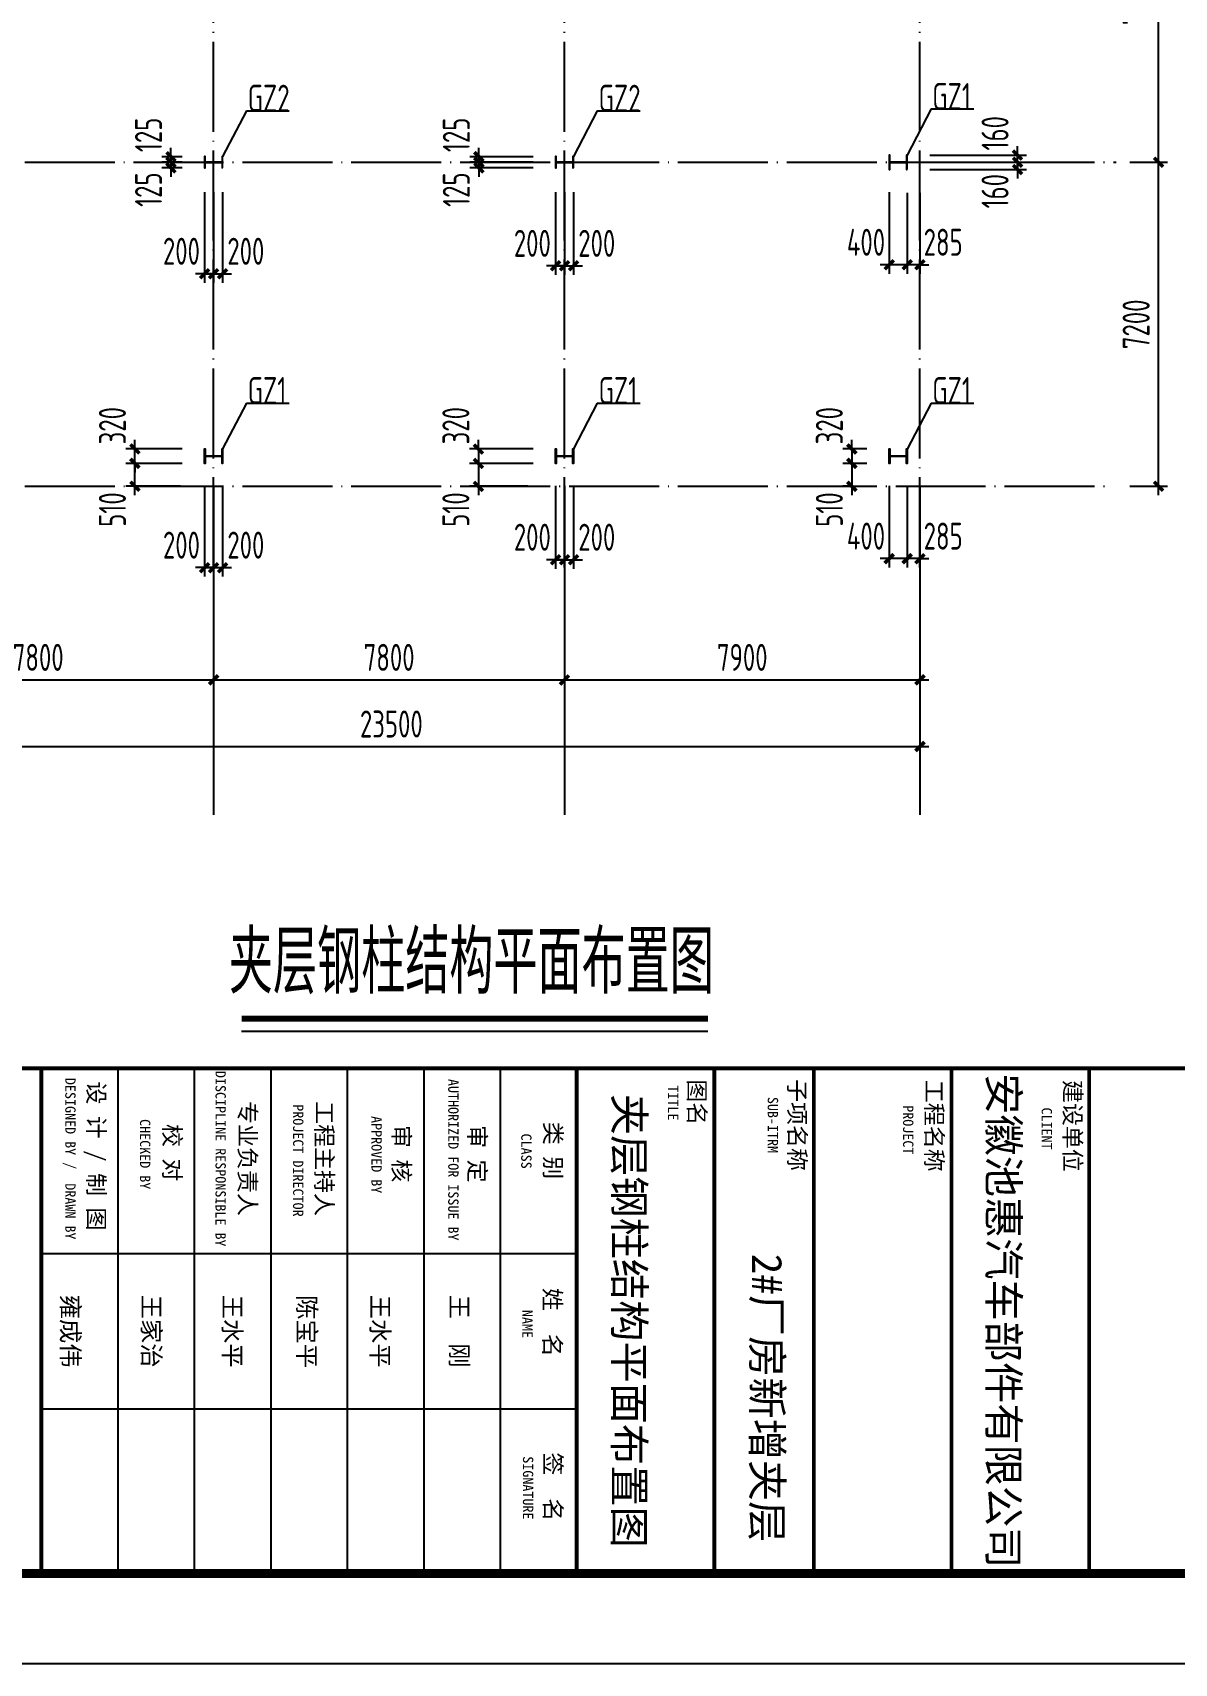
# Model space of a CAD drawing. Extents: x -32169 to 443031, y -120117 to 204739.
# Drawn here: x 153581 to 178960, y -120117 to -83881 of the extents above; entities that cross this region are included whole.
import ezdxf
from ezdxf.enums import TextEntityAlignment as Align

# ---------------------------------------------------------------- set-up
doc = ezdxf.new("R2010")
doc.units = 0
doc.header["$LTSCALE"] = 1000
doc.linetypes.add('CONTINOUS', pattern=[0])
doc.linetypes.add('DOTE', pattern=[2.42, 2, -0.2, 0.02, -0.2])
doc.layers.get('0').update_dxf_attribs({"linetype": 'CONTINUOUS'})
doc.layers.get('Defpoints').update_dxf_attribs({"linetype": 'CONTINUOUS'})
for name, color, linetype in [('46', 7, 'CONTINUOUS'), ('AXIS', 3, 'CONTINUOUS'), ('DIM', 3, 'CONTINUOUS'), ('DIM_SYMB', 3, 'CONTINOUS'), ('DOTE', 1, 'CONTINUOUS'), ('PUB_TEXT', 7, 'CONTINUOUS'), ('PUB_TITLE', 3, 'CONTINUOUS'), ('钢柱', 2, 'CONTINUOUS')]:
    doc.layers.add(name, color=color, linetype=linetype)
doc.styles.add('TQ', font='')
doc.styles.add('TSSD_Dimension', font='Tssdeng.shx', dxfattribs={"width": 0.7, "bigfont": 'hztxt.shx'})
doc.styles.add('TSSD_Label', font='tssdeng.shx', dxfattribs={"width": 0.7, "bigfont": 'hztxt.shx'})
doc.styles.add('TSSD_Rein', font='Tssdeng.shx', dxfattribs={"width": 0.7, "bigfont": 'hztxt.shx'})
doc.styles.get('TQ').set_extended_font_data('SimSun')
doc.dimstyles.new('TSSD_200_200', dxfattribs={"dimtxt": 600, "dimasz": 200, "dimexe": 200, "dimexo": 500, "dimgap": 200, "dimtad": 1, "dimdec": 0, "dimzin": 0, "dimdsep": 46, "dimtxsty": 'TSSD_Dimension', "dimblk": 'ARCHTICK', "dimblk1": 'ARCHTICK', "dimblk2": 'ARCHTICK', "dimcen": 0, "dimdle": 200, "dimclrt": 7, "dimadec": 0, "dimazin": 0, "dimtfac": 1, "dimtdec": 0, "dimtix": 1, "dimtmove": 2, "dimatfit": 3, "dimfxl": 1, "dimtolj": 1, "dimtzin": 0, "dimarcsym": 0})

# ---------------------------------------------------------------- blocks, each defined once
blk = doc.blocks.new('_ArchTick')
at = {"color": 0, "linetype": 'ByBlock', "const_width": 0.4}
blk.add_lwpolyline([(-0.5, -0.5), (0.5, 0.5)], dxfattribs=at)
blk = doc.blocks.new('*D493')
at = {"layer": 'Defpoints', "color": 0}
for p in [(149805, -95763), (157605, -95763), (157605, -98264)]:
    blk.add_point(p, dxfattribs=at)
at = {"layer": 'DIM', "color": 0, "lineweight": -2}
for p, q in [((149805, -96263), (149805, -98464)), ((157605, -96263), (157605, -98464)), ((149605, -98264), (157805, -98264))]:
    blk.add_line(p, q, dxfattribs=at)
at = {"layer": 'DIM', "color": 0, "lineweight": -2, "xscale": 200, "yscale": 200, "zscale": 200, "rotation": 180}
blk.add_blockref('_ArchTick', (149805, -98264), dxfattribs=at)
at = {"layer": 'DIM', "color": 0, "lineweight": -2, "xscale": 200, "yscale": 200, "zscale": 200}
blk.add_blockref('_ArchTick', (157605, -98264), dxfattribs=at)
at = {"layer": 'DIM', "color": 7, "insert": (153705, -97764), "char_height": 600, "attachment_point": 5, "style": 'TSSD_Dimension'}
blk.add_mtext('\\A1;7800', dxfattribs=at)
blk = doc.blocks.new('*D494')
at = {"layer": 'Defpoints', "color": 0}
for p in [(157605, -95763), (165405, -95763), (165405, -98264)]:
    blk.add_point(p, dxfattribs=at)
at = {"layer": 'DIM', "color": 0, "lineweight": -2}
for p, q in [((157605, -96263), (157605, -98464)), ((165405, -96263), (165405, -98464)), ((157405, -98264), (165605, -98264))]:
    blk.add_line(p, q, dxfattribs=at)
at = {"layer": 'DIM', "color": 0, "lineweight": -2, "xscale": 200, "yscale": 200, "zscale": 200, "rotation": 180}
blk.add_blockref('_ArchTick', (157605, -98264), dxfattribs=at)
at = {"layer": 'DIM', "color": 0, "lineweight": -2, "xscale": 200, "yscale": 200, "zscale": 200}
blk.add_blockref('_ArchTick', (165405, -98264), dxfattribs=at)
at = {"layer": 'DIM', "color": 7, "insert": (161505, -97764), "char_height": 600, "attachment_point": 5, "style": 'TSSD_Dimension'}
blk.add_mtext('\\A1;7800', dxfattribs=at)
blk = doc.blocks.new('*D495')
at = {"layer": 'Defpoints', "color": 0}
for p in [(165405, -95763), (173305, -95763), (173305, -98264)]:
    blk.add_point(p, dxfattribs=at)
at = {"layer": 'DIM', "color": 0, "lineweight": -2}
for p, q in [((165405, -96263), (165405, -98464)), ((173305, -96263), (173305, -98464)), ((165205, -98264), (173505, -98264))]:
    blk.add_line(p, q, dxfattribs=at)
at = {"layer": 'DIM', "color": 0, "lineweight": -2, "xscale": 200, "yscale": 200, "zscale": 200, "rotation": 180}
blk.add_blockref('_ArchTick', (165405, -98264), dxfattribs=at)
at = {"layer": 'DIM', "color": 0, "lineweight": -2, "xscale": 200, "yscale": 200, "zscale": 200}
blk.add_blockref('_ArchTick', (173305, -98264), dxfattribs=at)
at = {"layer": 'DIM', "color": 7, "insert": (169355, -97764), "char_height": 600, "attachment_point": 5, "style": 'TSSD_Dimension'}
blk.add_mtext('\\A1;7900', dxfattribs=at)
blk = doc.blocks.new('*D513')
at = {"layer": 'Defpoints', "color": 0}
for p in [(177469, -86763), (178610, -86763), (177469, -93963)]:
    blk.add_point(p, dxfattribs=at)
at = {"layer": 'DIM', "color": 0, "lineweight": -2}
for p, q in [((178610, -94163), (178610, -86563)), ((177969, -86763), (178810, -86763)), ((177969, -93963), (178810, -93963))]:
    blk.add_line(p, q, dxfattribs=at)
at = {"layer": 'DIM', "color": 0, "lineweight": -2, "xscale": 200, "yscale": 200, "zscale": 200}
for p, rotation in [((178610, -86763), 90), ((178610, -93963), 270)]:
    blk.add_blockref('_ArchTick', p, dxfattribs=dict(at, rotation=rotation))
at = {"layer": 'DIM', "color": 7, "insert": (178110, -90363), "char_height": 600, "attachment_point": 5, "rotation": 90, "style": 'TSSD_Dimension'}
blk.add_mtext('\\A1;7200', dxfattribs=at)
blk = doc.blocks.new('*D514')
at = {"layer": 'Defpoints', "color": 0}
for p in [(177469, -79563), (178610, -79563), (177469, -86763)]:
    blk.add_point(p, dxfattribs=at)
at = {"layer": 'DIM', "color": 0, "lineweight": -2}
for p, q in [((177969, -79563), (178810, -79563)), ((178610, -86963), (178610, -79363)), ((177969, -86763), (178810, -86763))]:
    blk.add_line(p, q, dxfattribs=at)
at = {"layer": 'DIM', "color": 0, "lineweight": -2, "xscale": 200, "yscale": 200, "zscale": 200}
for p, rotation in [((178610, -79563), 90), ((178610, -86763), 270)]:
    blk.add_blockref('_ArchTick', p, dxfattribs=dict(at, rotation=rotation))
at = {"layer": 'DIM', "color": 7, "insert": (178110, -83163), "char_height": 600, "attachment_point": 5, "rotation": 90, "style": 'TSSD_Dimension'}
blk.add_mtext('\\A1;7200', dxfattribs=at)
blk = doc.blocks.new('*D492')
at = {"layer": 'Defpoints', "color": 0}
for p in [(149805, -96872), (173305, -96872), (173305, -99744)]:
    blk.add_point(p, dxfattribs=at)
at = {"layer": 'DIM', "color": 0, "lineweight": -2}
for p, q in [((149805, -97372), (149805, -99944)), ((173305, -97372), (173305, -99944)), ((149605, -99744), (173505, -99744))]:
    blk.add_line(p, q, dxfattribs=at)
at = {"layer": 'DIM', "color": 0, "lineweight": -2, "xscale": 200, "yscale": 200, "zscale": 200, "rotation": 180}
blk.add_blockref('_ArchTick', (149805, -99744), dxfattribs=at)
at = {"layer": 'DIM', "color": 0, "lineweight": -2, "xscale": 200, "yscale": 200, "zscale": 200}
blk.add_blockref('_ArchTick', (173305, -99744), dxfattribs=at)
at = {"layer": 'DIM', "color": 7, "insert": (161555, -99244), "char_height": 600, "attachment_point": 5, "style": 'TSSD_Dimension'}
blk.add_mtext('\\A1;23500', dxfattribs=at)
blk = doc.blocks.new('*D581')
at = {"layer": 'Defpoints', "color": 0}
for p in [(155855, -93453), (157405, -93453), (157366, -93963)]:
    blk.add_point(p, dxfattribs=at)
at = {"layer": 'DIM', "color": 0, "lineweight": -2}
for p, q in [((156905, -93453), (155655, -93453)), ((155855, -94163), (155855, -93253)), ((156866, -93963), (155655, -93963))]:
    blk.add_line(p, q, dxfattribs=at)
at = {"layer": 'DIM', "color": 0, "lineweight": -2, "xscale": 200, "yscale": 200, "zscale": 200}
for p, rotation in [((155855, -93453), 90), ((155855, -93963), 270)]:
    blk.add_blockref('_ArchTick', p, dxfattribs=dict(at, rotation=rotation))
at = {"layer": 'DIM', "color": 7, "insert": (155355, -94479), "char_height": 600, "attachment_point": 5, "rotation": 90, "style": 'TSSD_Dimension'}
blk.add_mtext('\\A1;510', dxfattribs=at)
blk = doc.blocks.new('*D582')
at = {"layer": 'Defpoints', "color": 0}
for p in [(155855, -93133), (157405, -93133), (157405, -93453)]:
    blk.add_point(p, dxfattribs=at)
at = {"layer": 'DIM', "color": 0, "lineweight": -2}
for p, q in [((155855, -93133), (155855, -92933)), ((156905, -93133), (155655, -93133)), ((156905, -93453), (155655, -93453)), ((155855, -93453), (155855, -93133)), ((155855, -93453), (155855, -93653))]:
    blk.add_line(p, q, dxfattribs=at)
at = {"layer": 'DIM', "color": 0, "lineweight": -2, "xscale": 200, "yscale": 200, "zscale": 200}
for p, rotation in [((155855, -93133), 270), ((155855, -93453), 90)]:
    blk.add_blockref('_ArchTick', p, dxfattribs=dict(at, rotation=rotation))
at = {"layer": 'DIM', "color": 7, "insert": (155355, -92616), "char_height": 600, "attachment_point": 5, "rotation": 90, "style": 'TSSD_Dimension'}
blk.add_mtext('\\A1;320', dxfattribs=at)
blk = doc.blocks.new('*D583')
at = {"layer": 'Defpoints', "color": 0}
for p in [(157405, -93453), (157605, -93453), (157605, -95770)]:
    blk.add_point(p, dxfattribs=at)
at = {"layer": 'DIM', "color": 0, "lineweight": -2}
for p, q in [((157405, -93953), (157405, -95970)), ((157605, -93953), (157605, -95970)), ((157405, -95770), (157205, -95770)), ((157405, -95770), (157605, -95770)), ((157605, -95770), (157805, -95770))]:
    blk.add_line(p, q, dxfattribs=at)
at = {"layer": 'DIM', "color": 0, "lineweight": -2, "xscale": 200, "yscale": 200, "zscale": 200}
blk.add_blockref('_ArchTick', (157405, -95770), dxfattribs=at)
at = {"layer": 'DIM', "color": 0, "lineweight": -2, "xscale": 200, "yscale": 200, "zscale": 200, "rotation": 180}
blk.add_blockref('_ArchTick', (157605, -95770), dxfattribs=at)
at = {"layer": 'DIM', "color": 7, "insert": (156889, -95270), "char_height": 600, "attachment_point": 5, "style": 'TSSD_Dimension'}
blk.add_mtext('\\A1;200', dxfattribs=at)
blk = doc.blocks.new('*D584')
at = {"layer": 'Defpoints', "color": 0}
for p in [(157605, -93453), (157805, -93453), (157805, -95770)]:
    blk.add_point(p, dxfattribs=at)
at = {"layer": 'DIM', "color": 0, "lineweight": -2}
for p, q in [((157605, -93953), (157605, -95970)), ((157805, -93953), (157805, -95970)), ((157605, -95770), (157405, -95770)), ((157605, -95770), (157805, -95770)), ((157805, -95770), (158005, -95770))]:
    blk.add_line(p, q, dxfattribs=at)
at = {"layer": 'DIM', "color": 0, "lineweight": -2, "xscale": 200, "yscale": 200, "zscale": 200}
blk.add_blockref('_ArchTick', (157605, -95770), dxfattribs=at)
at = {"layer": 'DIM', "color": 0, "lineweight": -2, "xscale": 200, "yscale": 200, "zscale": 200, "rotation": 180}
blk.add_blockref('_ArchTick', (157805, -95770), dxfattribs=at)
at = {"layer": 'DIM', "color": 7, "insert": (158321, -95270), "char_height": 600, "attachment_point": 5, "style": 'TSSD_Dimension'}
blk.add_mtext('\\A1;200', dxfattribs=at)
blk = doc.blocks.new('*D585')
at = {"layer": 'Defpoints', "color": 0}
for p in [(165205, -93453), (165405, -93453), (165405, -95594)]:
    blk.add_point(p, dxfattribs=at)
at = {"layer": 'DIM', "color": 0, "lineweight": -2}
for p, q in [((165205, -93953), (165205, -95794)), ((165405, -93953), (165405, -95794)), ((165205, -95594), (165005, -95594)), ((165205, -95594), (165405, -95594)), ((165405, -95594), (165605, -95594))]:
    blk.add_line(p, q, dxfattribs=at)
at = {"layer": 'DIM', "color": 0, "lineweight": -2, "xscale": 200, "yscale": 200, "zscale": 200}
blk.add_blockref('_ArchTick', (165205, -95594), dxfattribs=at)
at = {"layer": 'DIM', "color": 0, "lineweight": -2, "xscale": 200, "yscale": 200, "zscale": 200, "rotation": 180}
blk.add_blockref('_ArchTick', (165405, -95594), dxfattribs=at)
at = {"layer": 'DIM', "color": 7, "insert": (164689, -95094), "char_height": 600, "attachment_point": 5, "style": 'TSSD_Dimension'}
blk.add_mtext('\\A1;200', dxfattribs=at)
blk = doc.blocks.new('*D586')
at = {"layer": 'Defpoints', "color": 0}
for p in [(165405, -93453), (165605, -93453), (165605, -95594)]:
    blk.add_point(p, dxfattribs=at)
at = {"layer": 'DIM', "color": 0, "lineweight": -2}
for p, q in [((165405, -93953), (165405, -95794)), ((165605, -93953), (165605, -95794)), ((165405, -95594), (165205, -95594)), ((165405, -95594), (165605, -95594)), ((165605, -95594), (165805, -95594))]:
    blk.add_line(p, q, dxfattribs=at)
at = {"layer": 'DIM', "color": 0, "lineweight": -2, "xscale": 200, "yscale": 200, "zscale": 200}
blk.add_blockref('_ArchTick', (165405, -95594), dxfattribs=at)
at = {"layer": 'DIM', "color": 0, "lineweight": -2, "xscale": 200, "yscale": 200, "zscale": 200, "rotation": 180}
blk.add_blockref('_ArchTick', (165605, -95594), dxfattribs=at)
at = {"layer": 'DIM', "color": 7, "insert": (166121, -95094), "char_height": 600, "attachment_point": 5, "style": 'TSSD_Dimension'}
blk.add_mtext('\\A1;200', dxfattribs=at)
blk = doc.blocks.new('*D587')
at = {"layer": 'Defpoints', "color": 0}
for p in [(163489, -93453), (165205, -93133), (165205, -93453)]:
    blk.add_point(p, dxfattribs=at)
at = {"layer": 'DIM', "color": 0, "lineweight": -2}
for p, q in [((163489, -93133), (163489, -92933)), ((164705, -93133), (163289, -93133)), ((164705, -93453), (163289, -93453)), ((163489, -93133), (163489, -93453)), ((163489, -93453), (163489, -93653))]:
    blk.add_line(p, q, dxfattribs=at)
at = {"layer": 'DIM', "color": 0, "lineweight": -2, "xscale": 200, "yscale": 200, "zscale": 200}
for p, rotation in [((163489, -93133), 270), ((163489, -93453), 90)]:
    blk.add_blockref('_ArchTick', p, dxfattribs=dict(at, rotation=rotation))
at = {"layer": 'DIM', "color": 7, "insert": (162989, -92616), "char_height": 600, "attachment_point": 5, "rotation": 90, "style": 'TSSD_Dimension'}
blk.add_mtext('\\A1;320', dxfattribs=at)
blk = doc.blocks.new('*D588')
at = {"layer": 'Defpoints', "color": 0}
for p in [(165205, -93453), (163489, -93963), (165086, -93963)]:
    blk.add_point(p, dxfattribs=at)
at = {"layer": 'DIM', "color": 0, "lineweight": -2}
for p, q in [((164705, -93453), (163289, -93453)), ((163489, -93253), (163489, -94163)), ((164586, -93963), (163289, -93963))]:
    blk.add_line(p, q, dxfattribs=at)
at = {"layer": 'DIM', "color": 0, "lineweight": -2, "xscale": 200, "yscale": 200, "zscale": 200}
for p, rotation in [((163489, -93453), 90), ((163489, -93963), 270)]:
    blk.add_blockref('_ArchTick', p, dxfattribs=dict(at, rotation=rotation))
at = {"layer": 'DIM', "color": 7, "insert": (162989, -94479), "char_height": 600, "attachment_point": 5, "rotation": 90, "style": 'TSSD_Dimension'}
blk.add_mtext('\\A1;510', dxfattribs=at)
blk = doc.blocks.new('*D589')
at = {"layer": 'Defpoints', "color": 0}
for p in [(171791, -93453), (172621, -93133), (172621, -93453)]:
    blk.add_point(p, dxfattribs=at)
at = {"layer": 'DIM', "color": 0, "lineweight": -2}
for p, q in [((171791, -93133), (171791, -92933)), ((172121, -93133), (171591, -93133)), ((172121, -93453), (171591, -93453)), ((171791, -93133), (171791, -93453)), ((171791, -93453), (171791, -93653))]:
    blk.add_line(p, q, dxfattribs=at)
at = {"layer": 'DIM', "color": 0, "lineweight": -2, "xscale": 200, "yscale": 200, "zscale": 200}
for p, rotation in [((171791, -93133), 270), ((171791, -93453), 90)]:
    blk.add_blockref('_ArchTick', p, dxfattribs=dict(at, rotation=rotation))
at = {"layer": 'DIM', "color": 7, "insert": (171291, -92616), "char_height": 600, "attachment_point": 5, "rotation": 90, "style": 'TSSD_Dimension'}
blk.add_mtext('\\A1;320', dxfattribs=at)
blk = doc.blocks.new('*D590')
at = {"layer": 'Defpoints', "color": 0}
for p in [(172621, -93453), (171791, -93963), (172268, -93963)]:
    blk.add_point(p, dxfattribs=at)
at = {"layer": 'DIM', "color": 0, "lineweight": -2}
for p, q in [((172121, -93453), (171591, -93453)), ((171791, -93253), (171791, -94163)), ((171768, -93963), (171591, -93963))]:
    blk.add_line(p, q, dxfattribs=at)
at = {"layer": 'DIM', "color": 0, "lineweight": -2, "xscale": 200, "yscale": 200, "zscale": 200}
for p, rotation in [((171791, -93453), 90), ((171791, -93963), 270)]:
    blk.add_blockref('_ArchTick', p, dxfattribs=dict(at, rotation=rotation))
at = {"layer": 'DIM', "color": 7, "insert": (171291, -94479), "char_height": 600, "attachment_point": 5, "rotation": 90, "style": 'TSSD_Dimension'}
blk.add_mtext('\\A1;510', dxfattribs=at)
blk = doc.blocks.new('*D591')
at = {"layer": 'Defpoints', "color": 0}
for p in [(173021, -93471), (173305, -93471), (173021, -95570)]:
    blk.add_point(p, dxfattribs=at)
at = {"layer": 'DIM', "color": 0, "lineweight": -2}
for p, q in [((173021, -93971), (173021, -95770)), ((173305, -93971), (173305, -95770)), ((173021, -95570), (172821, -95570)), ((173305, -95570), (173021, -95570)), ((173305, -95570), (173505, -95570))]:
    blk.add_line(p, q, dxfattribs=at)
at = {"layer": 'DIM', "color": 0, "lineweight": -2, "xscale": 200, "yscale": 200, "zscale": 200}
blk.add_blockref('_ArchTick', (173021, -95570), dxfattribs=at)
at = {"layer": 'DIM', "color": 0, "lineweight": -2, "xscale": 200, "yscale": 200, "zscale": 200, "rotation": 180}
blk.add_blockref('_ArchTick', (173305, -95570), dxfattribs=at)
at = {"layer": 'DIM', "color": 7, "insert": (173821, -95070), "char_height": 600, "attachment_point": 5, "style": 'TSSD_Dimension'}
blk.add_mtext('\\A1;285', dxfattribs=at)
blk = doc.blocks.new('*D592')
at = {"layer": 'Defpoints', "color": 0}
for p in [(172621, -93453), (173021, -93471), (172621, -95570)]:
    blk.add_point(p, dxfattribs=at)
at = {"layer": 'DIM', "color": 0, "lineweight": -2}
for p, q in [((172621, -93953), (172621, -95770)), ((173021, -93971), (173021, -95770)), ((173221, -95570), (172421, -95570))]:
    blk.add_line(p, q, dxfattribs=at)
at = {"layer": 'DIM', "color": 0, "lineweight": -2, "xscale": 200, "yscale": 200, "zscale": 200, "rotation": 180}
blk.add_blockref('_ArchTick', (172621, -95570), dxfattribs=at)
at = {"layer": 'DIM', "color": 0, "lineweight": -2, "xscale": 200, "yscale": 200, "zscale": 200}
blk.add_blockref('_ArchTick', (173021, -95570), dxfattribs=at)
at = {"layer": 'DIM', "color": 7, "insert": (172105, -95070), "char_height": 600, "attachment_point": 5, "style": 'TSSD_Dimension'}
blk.add_mtext('\\A1;400', dxfattribs=at)
blk = doc.blocks.new('*D598')
at = {"layer": 'Defpoints', "color": 0}
for p in [(157405, -86923), (157605, -86923), (157605, -89240)]:
    blk.add_point(p, dxfattribs=at)
at = {"layer": 'DIM', "color": 0, "lineweight": -2}
for p, q in [((157405, -87423), (157405, -89440)), ((157605, -87423), (157605, -89440)), ((157405, -89240), (157205, -89240)), ((157405, -89240), (157605, -89240)), ((157605, -89240), (157805, -89240))]:
    blk.add_line(p, q, dxfattribs=at)
at = {"layer": 'DIM', "color": 0, "lineweight": -2, "xscale": 200, "yscale": 200, "zscale": 200}
blk.add_blockref('_ArchTick', (157405, -89240), dxfattribs=at)
at = {"layer": 'DIM', "color": 0, "lineweight": -2, "xscale": 200, "yscale": 200, "zscale": 200, "rotation": 180}
blk.add_blockref('_ArchTick', (157605, -89240), dxfattribs=at)
at = {"layer": 'DIM', "color": 7, "insert": (156889, -88740), "char_height": 600, "attachment_point": 5, "style": 'TSSD_Dimension'}
blk.add_mtext('\\A1;200', dxfattribs=at)
blk = doc.blocks.new('*D599')
at = {"layer": 'Defpoints', "color": 0}
for p in [(157605, -86923), (157805, -86923), (157805, -89240)]:
    blk.add_point(p, dxfattribs=at)
at = {"layer": 'DIM', "color": 0, "lineweight": -2}
for p, q in [((157605, -87423), (157605, -89440)), ((157805, -87423), (157805, -89440)), ((157605, -89240), (157405, -89240)), ((157605, -89240), (157805, -89240)), ((157805, -89240), (158005, -89240))]:
    blk.add_line(p, q, dxfattribs=at)
at = {"layer": 'DIM', "color": 0, "lineweight": -2, "xscale": 200, "yscale": 200, "zscale": 200}
blk.add_blockref('_ArchTick', (157605, -89240), dxfattribs=at)
at = {"layer": 'DIM', "color": 0, "lineweight": -2, "xscale": 200, "yscale": 200, "zscale": 200, "rotation": 180}
blk.add_blockref('_ArchTick', (157805, -89240), dxfattribs=at)
at = {"layer": 'DIM', "color": 7, "insert": (158321, -88740), "char_height": 600, "attachment_point": 5, "style": 'TSSD_Dimension'}
blk.add_mtext('\\A1;200', dxfattribs=at)
blk = doc.blocks.new('*D596')
at = {"layer": 'Defpoints', "color": 0}
for p in [(165205, -86923), (165405, -86923), (165405, -89064)]:
    blk.add_point(p, dxfattribs=at)
at = {"layer": 'DIM', "color": 0, "lineweight": -2}
for p, q in [((165205, -87423), (165205, -89264)), ((165405, -87423), (165405, -89264)), ((165205, -89064), (165005, -89064)), ((165205, -89064), (165405, -89064)), ((165405, -89064), (165605, -89064))]:
    blk.add_line(p, q, dxfattribs=at)
at = {"layer": 'DIM', "color": 0, "lineweight": -2, "xscale": 200, "yscale": 200, "zscale": 200}
blk.add_blockref('_ArchTick', (165205, -89064), dxfattribs=at)
at = {"layer": 'DIM', "color": 0, "lineweight": -2, "xscale": 200, "yscale": 200, "zscale": 200, "rotation": 180}
blk.add_blockref('_ArchTick', (165405, -89064), dxfattribs=at)
at = {"layer": 'DIM', "color": 7, "insert": (164689, -88564), "char_height": 600, "attachment_point": 5, "style": 'TSSD_Dimension'}
blk.add_mtext('\\A1;200', dxfattribs=at)
blk = doc.blocks.new('*D597')
at = {"layer": 'Defpoints', "color": 0}
for p in [(165405, -86923), (165605, -86923), (165605, -89064)]:
    blk.add_point(p, dxfattribs=at)
at = {"layer": 'DIM', "color": 0, "lineweight": -2}
for p, q in [((165405, -87423), (165405, -89264)), ((165605, -87423), (165605, -89264)), ((165405, -89064), (165205, -89064)), ((165405, -89064), (165605, -89064)), ((165605, -89064), (165805, -89064))]:
    blk.add_line(p, q, dxfattribs=at)
at = {"layer": 'DIM', "color": 0, "lineweight": -2, "xscale": 200, "yscale": 200, "zscale": 200}
blk.add_blockref('_ArchTick', (165405, -89064), dxfattribs=at)
at = {"layer": 'DIM', "color": 0, "lineweight": -2, "xscale": 200, "yscale": 200, "zscale": 200, "rotation": 180}
blk.add_blockref('_ArchTick', (165605, -89064), dxfattribs=at)
at = {"layer": 'DIM', "color": 7, "insert": (166121, -88564), "char_height": 600, "attachment_point": 5, "style": 'TSSD_Dimension'}
blk.add_mtext('\\A1;200', dxfattribs=at)
blk = doc.blocks.new('*D594')
at = {"layer": 'Defpoints', "color": 0}
for p in [(173021, -86941), (173305, -86941), (173021, -89040)]:
    blk.add_point(p, dxfattribs=at)
at = {"layer": 'DIM', "color": 0, "lineweight": -2}
for p, q in [((173021, -87441), (173021, -89240)), ((173305, -87441), (173305, -89240)), ((173021, -89040), (172821, -89040)), ((173305, -89040), (173021, -89040)), ((173305, -89040), (173505, -89040))]:
    blk.add_line(p, q, dxfattribs=at)
at = {"layer": 'DIM', "color": 0, "lineweight": -2, "xscale": 200, "yscale": 200, "zscale": 200}
blk.add_blockref('_ArchTick', (173021, -89040), dxfattribs=at)
at = {"layer": 'DIM', "color": 0, "lineweight": -2, "xscale": 200, "yscale": 200, "zscale": 200, "rotation": 180}
blk.add_blockref('_ArchTick', (173305, -89040), dxfattribs=at)
at = {"layer": 'DIM', "color": 7, "insert": (173821, -88540), "char_height": 600, "attachment_point": 5, "style": 'TSSD_Dimension'}
blk.add_mtext('\\A1;285', dxfattribs=at)
blk = doc.blocks.new('*D595')
at = {"layer": 'Defpoints', "color": 0}
for p in [(172621, -86923), (173021, -86941), (172621, -89040)]:
    blk.add_point(p, dxfattribs=at)
at = {"layer": 'DIM', "color": 0, "lineweight": -2}
for p, q in [((172621, -87423), (172621, -89240)), ((173021, -87441), (173021, -89240)), ((173221, -89040), (172421, -89040))]:
    blk.add_line(p, q, dxfattribs=at)
at = {"layer": 'DIM', "color": 0, "lineweight": -2, "xscale": 200, "yscale": 200, "zscale": 200, "rotation": 180}
blk.add_blockref('_ArchTick', (172621, -89040), dxfattribs=at)
at = {"layer": 'DIM', "color": 0, "lineweight": -2, "xscale": 200, "yscale": 200, "zscale": 200}
blk.add_blockref('_ArchTick', (173021, -89040), dxfattribs=at)
at = {"layer": 'DIM', "color": 7, "insert": (172105, -88540), "char_height": 600, "attachment_point": 5, "style": 'TSSD_Dimension'}
blk.add_mtext('\\A1;400', dxfattribs=at)
blk = doc.blocks.new('*D603')
at = {"layer": 'Defpoints', "color": 0}
for p in [(173021, -86763), (173021, -86923), (175474, -86763)]:
    blk.add_point(p, dxfattribs=at)
at = {"layer": 'DIM', "color": 0, "lineweight": -2}
for p, q in [((175474, -86763), (175474, -86563)), ((173521, -86763), (175674, -86763)), ((173521, -86923), (175674, -86923)), ((175474, -86923), (175474, -86763)), ((175474, -86923), (175474, -87123))]:
    blk.add_line(p, q, dxfattribs=at)
at = {"layer": 'DIM', "color": 0, "lineweight": -2, "xscale": 200, "yscale": 200, "zscale": 200}
for p, rotation in [((175474, -86763), 270), ((175474, -86923), 90)]:
    blk.add_blockref('_ArchTick', p, dxfattribs=dict(at, rotation=rotation))
at = {"layer": 'DIM', "color": 7, "insert": (174974, -87406), "char_height": 600, "attachment_point": 5, "rotation": 90, "style": 'TSSD_Dimension'}
blk.add_mtext('\\A1;160', dxfattribs=at)
blk = doc.blocks.new('*D604')
at = {"layer": 'Defpoints', "color": 0}
for p in [(173021, -86603), (175474, -86603), (173021, -86763)]:
    blk.add_point(p, dxfattribs=at)
at = {"layer": 'DIM', "color": 0, "lineweight": -2}
for p, q in [((173521, -86603), (175674, -86603)), ((175474, -86603), (175474, -86403)), ((175474, -86763), (175474, -86603)), ((173521, -86763), (175674, -86763)), ((175474, -86763), (175474, -86963))]:
    blk.add_line(p, q, dxfattribs=at)
at = {"layer": 'DIM', "color": 0, "lineweight": -2, "xscale": 200, "yscale": 200, "zscale": 200}
for p, rotation in [((175474, -86603), 270), ((175474, -86763), 90)]:
    blk.add_blockref('_ArchTick', p, dxfattribs=dict(at, rotation=rotation))
at = {"layer": 'DIM', "color": 7, "insert": (174974, -86119), "char_height": 600, "attachment_point": 5, "rotation": 90, "style": 'TSSD_Dimension'}
blk.add_mtext('\\A1;160', dxfattribs=at)
blk = doc.blocks.new('*D605')
at = {"layer": 'Defpoints', "color": 0}
for p in [(156657, -86763), (157405, -86638), (157405, -86763)]:
    blk.add_point(p, dxfattribs=at)
at = {"layer": 'DIM', "color": 0, "lineweight": -2}
for p, q in [((156657, -86638), (156657, -86438)), ((156905, -86638), (156457, -86638)), ((156905, -86763), (156457, -86763)), ((156657, -86638), (156657, -86763)), ((156657, -86763), (156657, -86963))]:
    blk.add_line(p, q, dxfattribs=at)
at = {"layer": 'DIM', "color": 0, "lineweight": -2, "xscale": 200, "yscale": 200, "zscale": 200}
for p, rotation in [((156657, -86638), 270), ((156657, -86763), 90)]:
    blk.add_blockref('_ArchTick', p, dxfattribs=dict(at, rotation=rotation))
at = {"layer": 'DIM', "color": 7, "insert": (156157, -86154), "char_height": 600, "attachment_point": 5, "rotation": 90, "style": 'TSSD_Dimension'}
blk.add_mtext('\\A1;125', dxfattribs=at)
blk = doc.blocks.new('*D606')
at = {"layer": 'Defpoints', "color": 0}
for p in [(156657, -86888), (157405, -86763), (157405, -86888)]:
    blk.add_point(p, dxfattribs=at)
at = {"layer": 'DIM', "color": 0, "lineweight": -2}
for p, q in [((156657, -86763), (156657, -86563)), ((156905, -86763), (156457, -86763)), ((156905, -86888), (156457, -86888)), ((156657, -86763), (156657, -86888)), ((156657, -86888), (156657, -87088))]:
    blk.add_line(p, q, dxfattribs=at)
at = {"layer": 'DIM', "color": 0, "lineweight": -2, "xscale": 200, "yscale": 200, "zscale": 200}
for p, rotation in [((156657, -86763), 270), ((156657, -86888), 90)]:
    blk.add_blockref('_ArchTick', p, dxfattribs=dict(at, rotation=rotation))
at = {"layer": 'DIM', "color": 7, "insert": (156157, -87371), "char_height": 600, "attachment_point": 5, "rotation": 90, "style": 'TSSD_Dimension'}
blk.add_mtext('\\A1;125', dxfattribs=at)
blk = doc.blocks.new('*D607')
at = {"layer": 'Defpoints', "color": 0}
for p in [(163499, -86763), (165205, -86638), (165205, -86763)]:
    blk.add_point(p, dxfattribs=at)
at = {"layer": 'DIM', "color": 0, "lineweight": -2}
for p, q in [((163499, -86638), (163499, -86438)), ((164705, -86638), (163299, -86638)), ((164705, -86763), (163299, -86763)), ((163499, -86638), (163499, -86763)), ((163499, -86763), (163499, -86963))]:
    blk.add_line(p, q, dxfattribs=at)
at = {"layer": 'DIM', "color": 0, "lineweight": -2, "xscale": 200, "yscale": 200, "zscale": 200}
for p, rotation in [((163499, -86638), 270), ((163499, -86763), 90)]:
    blk.add_blockref('_ArchTick', p, dxfattribs=dict(at, rotation=rotation))
at = {"layer": 'DIM', "color": 7, "insert": (162999, -86154), "char_height": 600, "attachment_point": 5, "rotation": 90, "style": 'TSSD_Dimension'}
blk.add_mtext('\\A1;125', dxfattribs=at)
blk = doc.blocks.new('*D608')
at = {"layer": 'Defpoints', "color": 0}
for p in [(163499, -86888), (165205, -86763), (165205, -86888)]:
    blk.add_point(p, dxfattribs=at)
at = {"layer": 'DIM', "color": 0, "lineweight": -2}
for p, q in [((163499, -86763), (163499, -86563)), ((164705, -86763), (163299, -86763)), ((164705, -86888), (163299, -86888)), ((163499, -86763), (163499, -86888)), ((163499, -86888), (163499, -87088))]:
    blk.add_line(p, q, dxfattribs=at)
at = {"layer": 'DIM', "color": 0, "lineweight": -2, "xscale": 200, "yscale": 200, "zscale": 200}
for p, rotation in [((163499, -86763), 270), ((163499, -86888), 90)]:
    blk.add_blockref('_ArchTick', p, dxfattribs=dict(at, rotation=rotation))
at = {"layer": 'DIM', "color": 7, "insert": (162999, -87371), "char_height": 600, "attachment_point": 5, "rotation": 90, "style": 'TSSD_Dimension'}
blk.add_mtext('\\A1;125', dxfattribs=at)

msp = doc.modelspace()

# ---------------------------------------------------------------- linework, layer by layer
at = {"layer": 'AXIS'}
for p, q in [((157605.24457, -95762.90283), (157605.24457, -101263.6325)), ((165405.24457, -95762.90283), (165405.24457, -101263.6325)), ((173305.24457, -95762.90283), (173305.24457, -101263.6325))]:
    msp.add_line(p, q, dxfattribs=at)
at = {"layer": 'DIM_SYMB', "const_width": 140, "elevation": 0}
msp.add_lwpolyline([(158224.90754, -105791.57293), (168592.61124, -105791.57293)], dxfattribs=at)
at = {"layer": 'DIM_SYMB', "elevation": 0}
msp.add_lwpolyline([(158224.90754, -106071.57293), (168592.61124, -106071.57293)], dxfattribs=at)
at = {"layer": 'DOTE', "linetype": 'DOTE'}
for p, q in [((157605.24457, -95762.90283), (157605.24457, 15277.3647)), ((165405.24457, -95762.90283), (165405.24457, 15277.3647)), ((173305.24457, -95762.90283), (173305.24457, 15277.3647)), ((148565.24457, -86762.6353), (177669.06221, -86762.6353)), ((148565.24457, -93962.6353), (177469.06221, -93962.6353))]:
    msp.add_line(p, q, dxfattribs=at)
at = {"layer": 'PUB_TEXT'}
for p, q in [((158332.96392, -85617.79642), (157805.24457, -86637.6353)), ((158332.96392, -85617.79642), (159286.94313, -85617.79642)), ((166132.96392, -85617.79642), (165605.24457, -86637.6353)), ((166132.96392, -85617.79642), (167086.94313, -85617.79642)), ((173550.69913, -85578.39436), (173020.70192, -86602.6353)), ((173550.69913, -85578.39436), (174504.67834, -85578.39436)), ((158332.96392, -92112.79642), (157805.24457, -93132.6353)), ((158332.96392, -92112.79642), (159286.94313, -92112.79642)), ((166132.96392, -92112.79642), (165605.24457, -93132.6353)), ((166132.96392, -92112.79642), (167086.94313, -92112.79642)), ((173550.69913, -92112.79642), (173020.70192, -93137.03736)), ((173550.69913, -92112.79642), (174504.67834, -92112.79642))]:
    msp.add_line(p, q, dxfattribs=at)
at = {"layer": 'PUB_TITLE'}
for p, q in [((153775.48722, -106893.24735), (153774.79065, -118113.18373)), ((155475.47758, -106893.3529), (155474.78101, -118113.28927)), ((157175.46794, -106893.45844), (157174.77137, -118113.39481)), ((158875.4583, -106893.56398), (158874.76173, -118113.50035)), ((160575.44866, -106893.66952), (160574.75209, -118113.60589)), ((162275.43902, -106893.77506), (162274.74245, -118113.71143)), ((163975.42938, -106893.8806), (163974.73281, -118113.81697)), ((153775.23181, -111007.2418), (165675.16433, -111007.98058)), ((153775.01756, -114458.22222), (165674.95008, -114458.96101))]:
    msp.add_line(p, q, dxfattribs=at)
msp.add_lwpolyline([(132230.54765, -120116.90179), (216230.54765, -120116.90179), (216230.54765, 28483.09821), (132230.54765, 28483.09821)], close=True, dxfattribs=at)
at = {"layer": 'PUB_TITLE', "const_width": 200}
msp.add_lwpolyline([(134230.54765, -118116.90179), (214230.54765, -118116.90179), (214230.54765, 23483.09821), (134230.54765, 23483.09821)], close=True, dxfattribs=at)
at = {"layer": 'PUB_TITLE', "lineweight": 40, "const_width": 84.99952, "elevation": 0}
for points in [[(214231.23934, -106897.00064), (134231.69302, -106892.03401)], [(214231.23934, -106897.00064), (134231.69302, -106892.03401)], [(153775.48722, -106893.24735), (153774.79065, -118113.18373)], [(165675.41974, -106893.98614), (165674.72317, -118113.92251)], [(168735.40238, -106894.17611), (168734.70581, -118114.11248)], [(170945.38985, -106894.31332), (170944.69328, -118114.24969)], [(174005.3725, -106894.50329), (174004.67593, -118114.43966)], [(177065.35514, -106894.69326), (177064.65857, -118114.62963)]]:
    msp.add_lwpolyline(points, dxfattribs=at)
at = {"layer": '钢柱'}
for points in [[(173020.70192, -86922.6353), (173020.70192, -86602.6353), (173006.70192, -86602.6353), (173006.70192, -86758.6353), (172634.70192, -86758.6353), (172634.70192, -86602.6353), (172620.70192, -86602.6353), (172620.70192, -86922.6353), (172634.70192, -86922.6353), (172634.70192, -86766.6353), (173006.70192, -86766.6353), (173006.70192, -86922.6353)], [(157805.24457, -86887.6353), (157805.24457, -86637.6353), (157791.24457, -86637.6353), (157791.24457, -86758.6353), (157419.24457, -86758.6353), (157419.24457, -86637.6353), (157405.24457, -86637.6353), (157405.24457, -86887.6353), (157419.24457, -86887.6353), (157419.24457, -86766.6353), (157791.24457, -86766.6353), (157791.24457, -86887.6353)], [(165605.24457, -86887.6353), (165605.24457, -86637.6353), (165591.24457, -86637.6353), (165591.24457, -86758.6353), (165219.24457, -86758.6353), (165219.24457, -86637.6353), (165205.24457, -86637.6353), (165205.24457, -86887.6353), (165219.24457, -86887.6353), (165219.24457, -86766.6353), (165591.24457, -86766.6353), (165591.24457, -86887.6353)], [(157805.24457, -93132.6353), (157805.24457, -93452.6353), (157791.24457, -93452.6353), (157791.24457, -93296.6353), (157419.24457, -93296.6353), (157419.24457, -93452.6353), (157405.24457, -93452.6353), (157405.24457, -93132.6353), (157419.24457, -93132.6353), (157419.24457, -93288.6353), (157791.24457, -93288.6353), (157791.24457, -93132.6353)], [(165605.24457, -93132.6353), (165605.24457, -93452.6353), (165591.24457, -93452.6353), (165591.24457, -93296.6353), (165219.24457, -93296.6353), (165219.24457, -93452.6353), (165205.24457, -93452.6353), (165205.24457, -93132.6353), (165219.24457, -93132.6353), (165219.24457, -93288.6353), (165591.24457, -93288.6353), (165591.24457, -93132.6353)], [(173020.70192, -93132.6353), (173020.70192, -93452.6353), (173006.70192, -93452.6353), (173006.70192, -93296.6353), (172634.70192, -93296.6353), (172634.70192, -93452.6353), (172620.70192, -93452.6353), (172620.70192, -93132.6353), (172634.70192, -93132.6353), (172634.70192, -93288.6353), (173006.70192, -93288.6353), (173006.70192, -93132.6353)]]:
    msp.add_lwpolyline(points, close=True, dxfattribs=at)

# ---------------------------------------------------------------- texts
at = {"layer": '46', "linetype": 'Continuous', "style": 'TQ'}
for s, rotation, p in [('安徽池惠汽车部件有限公司', 269.996442897, (174828.0288, -112504.52257, 0)), ('夹层钢柱结构平面布置图', 269.996442899, (166507.3016, -112504.00599, 0))]:
    msp.add_text(s, height=672.1480882, rotation=rotation, dxfattribs=at).set_placement(p, align=Align.CENTER)
msp.add_text('2#厂房新增夹层', height=672.148069, rotation=269.996442899, dxfattribs=at).set_placement((169571.88309, -111012.70425))
at = {"layer": 'PUB_TEXT', "width": 0.7}
for s, height, style, p in [('GZ2', 600, 'TSSD_Rein', (158363.02101, -85639.60692, 292.0163)), ('GZ2', 600, 'TSSD_Rein', (166163.02101, -85639.60692, 292.0163)), ('GZ1', 600, 'TSSD_Rein', (173580.75621, -85600.20486, 292.0163)), ('GZ1', 600, 'TSSD_Rein', (158363.02101, -92134.60692, 292.0163)), ('GZ1', 600, 'TSSD_Rein', (166163.02101, -92134.60692, 292.0163)), ('GZ1', 600, 'TSSD_Rein', (173580.75621, -92134.60692, 292.0163)), ('夹层钢柱结构平面布置图', 1400, 'TSSD_Label', (157944.26643, -105237.21277, 0))]:
    msp.add_text(s, height=height, dxfattribs=dict(at, style=style)).set_placement(p)
at = {"layer": 'PUB_TEXT', "style": 'TQ'}
for s, p in [('雍成伟', (154223.17569, -111924.10645, 0)), ('王家治', (156023.16548, -111924.2182, 0)), ('王水平', (157823.15527, -111924.32995, 0)), ('王水平', (161108.70903, -111924.53393, 0)), ('王  刚', (162868.19197, -111924.64316, 0)), ('陈宝平', (159479.24529, -111936.61145, 0))]:
    msp.add_text(s, height=395.997755, rotation=269.996442897, dxfattribs=at).set_placement(p)
at = {"layer": 'PUB_TEXT', "attachment_point": 1, "rotation": 269.996442896, "style": 'TQ'}
for s, insert, char_height, width in [('DESIGNED BY /  DRAWN BY', (154536.72789, -107107.86651, 0), 229.4986989, 4799.0727934), ('设 计 / 制 图', (155183.97236, -107185.30429, 0), 373.99788, 5153.8975675), ('DISCIPLINE RESPONSIBLE BY', (157875.92015, -106952.05809, 0), 229.4986989, 4799.0727934), ('AUTHORIZED FOR ISSUE BY', (163048.79521, -107130.37595, 0), 229.4986989, 4799.0727934), ('图名', (168533.5783, -107139.87812, 0), 373.99788, 2223.5873942), ('子项名称', (170762.99447, -107133.94349, 0), 373.99788, 2223.5873942), ('工程名称', (173809.13423, -107150.43092, 0), 373.99788, 2223.5873942), ('建设单位', (176885.62834, -107153.63434, 0), 373.99788, 2223.5873942), ('TITLE', (167934.59448, -107273.31384, 0), 229.498699, 4799.0727934), ('SUB-ITRM', (170151.24724, -107529.09965, 0), 229.498699, 4799.0727934), ('专业负责人', (158545.92784, -107623.55227, 0), 373.99788, 3323.0508893), ('PROJECT DIRECTOR', (159600.16072, -107692.31827, 0), 229.4986989, 4799.0727934), ('工程主持人', (160252.59722, -107625.4148, 0), 373.99788, 3479.1049636), ('APPROVED BY', (161342.29335, -107955.81114, 0), 229.4986989, 4799.0727934), ('PROJECT', (173159.18278, -107714.43027, 0), 229.498699, 4799.0727934), ('CLIENT', (176239.61677, -107765.72067, 0), 229.498699, 4799.0727934), ('CHECKED BY', (156197.56021, -108022.51617, 0), 229.498699, 4799.0727934), ('校 对', (156872.66613, -108131.72553, 0), 373.99788, 4012.2621612), ('审 核', (161966.00439, -108154.89664, 0), 373.99788, 2855.6954016), ('审 定', (163650.98324, -108158.14592, 0), 373.99788, 1610.6718203), ('类 别', (165335.34778, -108083.99803, 0), 373.99788, 2223.5873942), ('CLASS', (164670.99921, -108343.71846, 0), 229.498699, 4799.0727934), ('姓  名', (165321.31477, -111773.43098, 0), 373.99788, 2324.9560466), ('NAME', (164695.26919, -112263.33884, 0), 229.498699, 4799.0727934), ('SIGNATURE', (164709.94494, -115515.32926, 0), 229.498699, 4799.0727934), ('签  名', (165334.89178, -115429.00636, 0), 373.99788, 2948.1265342)]:
    msp.add_mtext(s, dxfattribs=dict(at, insert=insert, char_height=char_height, width=width))

# ---------------------------------------------------------------- dimensions: what is measured, and where the dimension line sits
at = {"layer": 'DIM'}
for p1, p2, distance, picture, middle in [((177469.06221, -86762.6353), (177469.06221, -79562.6353), -1141.39352, '*D514', (178110.45573, -83162.6353)), ((177469.06221, -93962.6353), (177469.06221, -86762.6353), -1141.39352, '*D513', (178110.45573, -90362.6353)), ((149805.24457, -95762.90283), (157605.24457, -95762.90283), -2500.72967, '*D493', (153705.24457, -97763.6325)), ((157605.24457, -95762.90283), (165405.24457, -95762.90283), -2500.72967, '*D494', (161505.24457, -97763.6325)), ((165405.24457, -95762.90283), (173305.24457, -95762.90283), -2500.72967, '*D495', (169355.24457, -97763.6325))]:
    dim = msp.add_aligned_dim(p1=p1, p2=p2, distance=distance, dimstyle='TSSD_200_200', dxfattribs=at)
    dim.commit()
    dim.dimension.update_dxf_attribs({"geometry": picture, "text_midpoint": middle})
for base, p1, p2, picture, middle in [((156656.89228, -86762.6353), (157405.24457, -86637.6353), (157405.24457, -86762.6353), '*D605', (156156.89228, -86153.78915)), ((163498.69658, -86762.6353), (165205.24457, -86637.6353), (165205.24457, -86762.6353), '*D607', (162998.69658, -86153.78915)), ((175473.633, -86602.6353), (173020.70192, -86762.6353), (173020.70192, -86602.6353), '*D604', (174973.633, -86118.78915)), ((156656.89228, -86887.6353), (157405.24457, -86762.6353), (157405.24457, -86887.6353), '*D606', (156156.89228, -87371.48145)), ((163498.69658, -86887.6353), (165205.24457, -86762.6353), (165205.24457, -86887.6353), '*D608', (162998.69658, -87371.48145)), ((175473.633, -86762.6353), (173020.70192, -86922.6353), (173020.70192, -86762.6353), '*D603', (174973.633, -87406.48145)), ((155854.63943, -93132.6353), (157405.24457, -93452.6353), (157405.24457, -93132.6353), '*D582', (155354.63943, -92616.48145)), ((163489.33328, -93452.6353), (165205.24457, -93132.6353), (165205.24457, -93452.6353), '*D587', (162989.33328, -92616.48145)), ((171791.11086, -93452.6353), (172620.70192, -93132.6353), (172620.70192, -93452.6353), '*D589', (171291.11086, -92616.48145)), ((155854.63943, -93452.6353), (157365.59754, -93962.6353), (157405.24457, -93452.6353), '*D581', (155354.63943, -94478.78915)), ((163489.33328, -93962.6353), (165205.24457, -93452.6353), (165085.78759, -93962.6353), '*D588', (162989.33328, -94478.78915)), ((171791.11086, -93962.6353), (172620.70192, -93452.6353), (172268.24299, -93962.6353), '*D590', (171291.11086, -94478.78915))]:
    dim = msp.add_linear_dim(base=base, p1=p1, p2=p2, angle=90, dimstyle='TSSD_200_200', dxfattribs=at)
    dim.commit()
    dim.dimension.update_dxf_attribs({"geometry": picture, "text_midpoint": middle, "dimtype": 160})
for base, p1, p2, picture, middle in [((157605.24457, -89240.26212), (157405.24457, -86922.6353), (157605.24457, -86922.6353), '*D598', (156889.09073, -88740.26212)), ((157805.24457, -89240.26212), (157605.24457, -86922.6353), (157805.24457, -86922.6353), '*D599', (158321.39842, -88740.26212)), ((165405.24457, -89063.65172), (165205.24457, -86922.6353), (165405.24457, -86922.6353), '*D596', (164689.09073, -88563.65172)), ((165605.24457, -89063.65172), (165405.24457, -86922.6353), (165605.24457, -86922.6353), '*D597', (166121.39842, -88563.65172)), ((172620.70192, -89039.75561), (173020.70192, -86941.18489), (172620.70192, -86922.6353), '*D595', (172104.54807, -88539.75561)), ((173020.70192, -89039.75561), (173305.24457, -86941.18489), (173020.70192, -86941.18489), '*D594', (173821.39842, -88539.75561)), ((157605.24457, -95770.26212), (157405.24457, -93452.6353), (157605.24457, -93452.6353), '*D583', (156889.09073, -95270.26212)), ((157805.24457, -95770.26212), (157605.24457, -93452.6353), (157805.24457, -93452.6353), '*D584', (158321.39842, -95270.26212)), ((165405.24457, -95593.65172), (165205.24457, -93452.6353), (165405.24457, -93452.6353), '*D585', (164689.09073, -95093.65172)), ((165605.24457, -95593.65172), (165405.24457, -93452.6353), (165605.24457, -93452.6353), '*D586', (166121.39842, -95093.65172)), ((172620.70192, -95569.75561), (173020.70192, -93471.18489), (172620.70192, -93452.6353), '*D592', (172104.54807, -95069.75561)), ((173020.70192, -95569.75561), (173305.24457, -93471.18489), (173020.70192, -93471.18489), '*D591', (173821.39842, -95069.75561))]:
    dim = msp.add_linear_dim(base=base, p1=p1, p2=p2, dimstyle='TSSD_200_200', dxfattribs=at)
    dim.commit()
    dim.dimension.update_dxf_attribs({"geometry": picture, "text_midpoint": middle, "dimtype": 160})
dim = msp.add_linear_dim(base=(173305.24457, -99744.10174), p1=(149805.24457, -96872.09751), p2=(173305.24457, -96872.09751), dimstyle='TSSD_200_200', dxfattribs=at)
dim.commit()
dim.dimension.update_dxf_attribs({"geometry": '*D492', "text_midpoint": (161555.24457, -99244.10174)})

doc.saveas('drawing.dxf')
